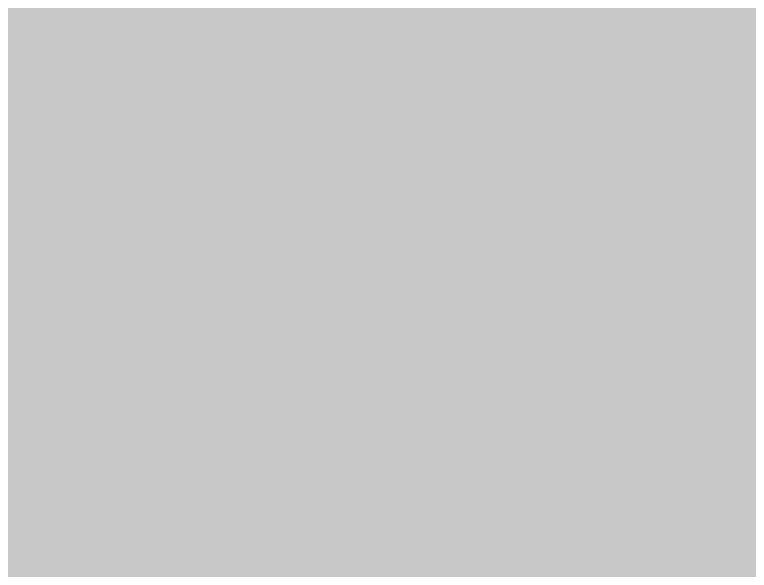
# Model space of a CAD drawing. Header units: inches. Extents: x 288635 to 693176, y 676945 to 1601077.
# Drawn here: x 500252 to 501316, y 1108933 to 1109737 of the extents above; entities that cross this region are included whole.
import ezdxf

# ---------------------------------------------------------------- set-up
doc = ezdxf.new("R2010")
doc.units = ezdxf.units.IN
doc.header["$MEASUREMENT"] = 0

msp = doc.modelspace()

# ---------------------------------------------------------------- hatches: boundary and pattern name
msp.add_hatch(color=256).paths.add_polyline_path([(498347.076, 1105063.254), (497833.7833, 1105010.3372), (497548.0327, 1105020.9205), (497481.6993, 1105012.9359), (497386.6649, 1105214.9952), (497382.4315, 1105456.2957), (497352.7981, 1105828.8297), (497312.0239, 1106338.5482), (497320.1687, 1106341.2), (497539.566, 1106412.6317), (497878.2334, 1106661.3405), (498179.859, 1106973.5494), (498349.1926, 1107243.425), (498518.5263, 1107587.384), (498730.1934, 1108063.635), (498804.2769, 1108439.344), (498798.9852, 1108783.3031), (498772.5268, 1109254.2623), (498666.6933, 1109921.0137), (498556.6264, 1110381.3896), (498361.8927, 1111134.9244), (498361.1062, 1111142.0032), (498277.2258, 1111896.926), (498331.5428, 1112195.6694), (498361.8927, 1112362.5936), (498531.2263, 1112735.1276), (498815.2542, 1113093.8997), (498852.9603, 1113141.5284), (499146.1192, 1113424.104), (499356.9971, 1113517.8276), (499384.2447, 1113529.9376), (499664.7036, 1113641.0628), (500035.121, 1113741.6046), (500410.8301, 1113778.6464), (500733.6224, 1113731.0213), (500929.4145, 1113678.1045), (501098.7481, 1113651.6461), (501283.9568, 1113556.3959), (501633.2075, 1113350.0205), (501914.5205, 1113093.8997), (501987.7499, 1113027.2282), (502130.6252, 1112667.3942), (502252.3338, 1112207.0182), (502254.1316, 1112195.6694), (502337.0006, 1111672.5588), (502370.4065, 1111152.3816), (502369.0521, 1111142.0032), (502326.4173, 1110815.3071), (502321.1256, 1110571.89), (502289.3755, 1110360.2229), (502236.4587, 1110143.2641), (502210.0004, 1109984.5138), (502109.4585, 1109725.2216), (501966.5832, 1109354.8042), (501781.3745, 1108979.0951), (501506.2073, 1108486.9691), (500897.6644, 1107756.7177), (500484.9136, 1107349.2585), (500167.4129, 1106894.1743), (499802.2872, 1106433.7984), (499736.5423, 1106341.2), (499426.5781, 1105904.6306), (499156.7026, 1105581.8383), (498669.8683, 1105190.2542), (498347.076, 1105063.254)], flags=0)

doc.saveas('drawing.dxf')
